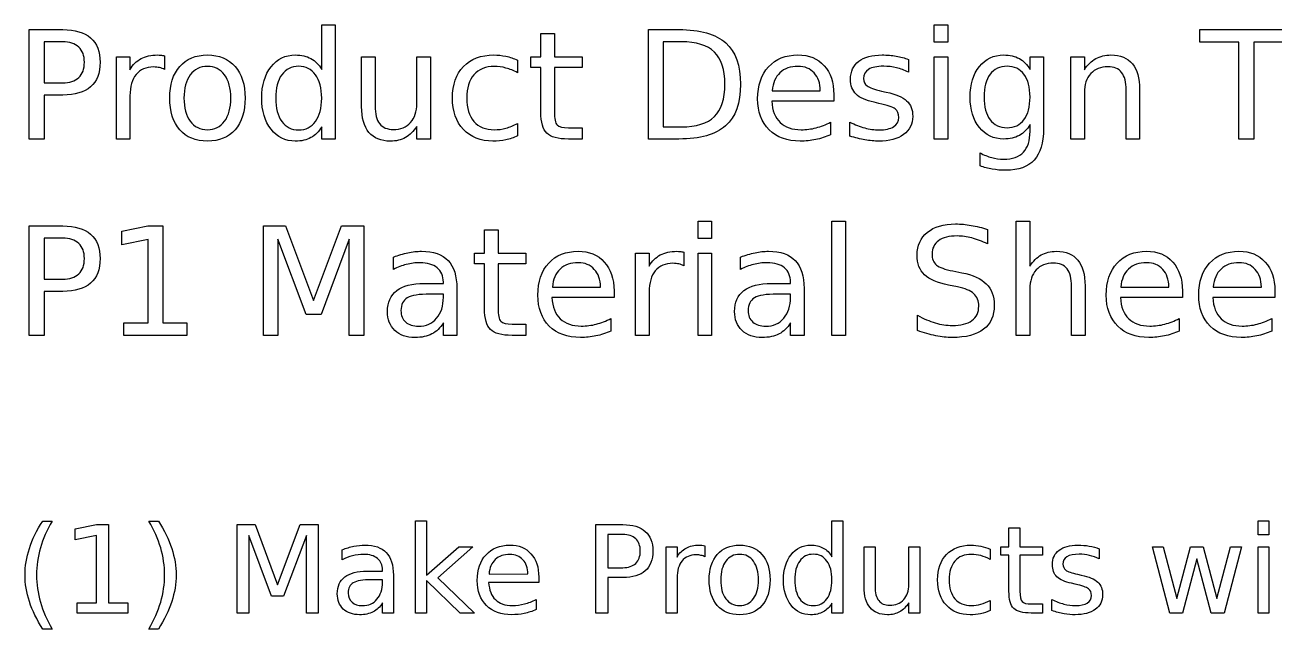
# Model space of a CAD drawing. Extents: x -140 to 352, y 0 to 216.
# Drawn here: x -139.9 to -78.8, y 186.1 to 215.6 of the extents above; entities that cross this region are included whole.
import ezdxf

# ---------------------------------------------------------------- set-up
doc = ezdxf.new("R2010")
doc.units = 0
doc.layers.add('Design_Template', color=7, linetype='CONTINUOUS')

msp = doc.modelspace()

# ---------------------------------------------------------------- linework, layer by layer
at = {"layer": 'Design_Template', "color": 7}
for points in [[(-125.380686, 213.431318), (-125.380686, 215.602555), (-124.721433, 215.602555), (-124.721433, 210.027563), (-125.380686, 210.027563), (-125.380686, 210.62949)], [(-139.658542, 215.376832), (-138.024739, 215.376832)], [(-138.024739, 212.177303), (-138.934797, 212.177303), (-138.934797, 210.027563), (-139.658542, 210.027563), (-139.658542, 215.376832)], [(-114.674985, 211.349653), (-114.674985, 213.528056), (-115.158675, 213.528056), (-115.158675, 214.040411), (-114.674985, 214.040411), (-114.674985, 215.179772), (-114.012147, 215.179772)], [(-114.012147, 215.179772), (-114.012147, 214.040411), (-112.654228, 214.040411), (-112.654228, 213.528056), (-114.012147, 213.528056), (-114.012147, 211.349653)], [(-109.418871, 215.376832), (-107.931966, 215.376832)], [(-107.931966, 210.027563), (-109.418871, 210.027563), (-109.418871, 215.376832)], [(-138.934797, 214.782071), (-138.934797, 212.772064), (-138.024739, 212.772064)], [(-138.024739, 214.782071), (-138.934797, 214.782071)], [(-108.695123, 214.782071), (-108.695123, 210.622324), (-107.820897, 210.622324)], [(-107.820897, 214.782071), (-108.695123, 214.782071)], [(-134.742805, 212.141475), (-134.742805, 210.027564), (-135.40564, 210.027564), (-135.40564, 214.040412), (-134.742805, 214.040412), (-134.742805, 213.416987)], [(-133.058842, 214.101322), (-133.055244, 213.424154)], [(-123.431589, 211.611205), (-123.431589, 214.040411), (-122.772336, 214.040411), (-122.772336, 211.636285)], [(-120.730084, 211.765269), (-120.730084, 214.040411), (-120.070831, 214.040411), (-120.070831, 210.027563), (-120.730084, 210.027563), (-120.730084, 210.643822)], [(-115.817929, 213.886346), (-115.817929, 213.270087)], [(-96.728241, 213.922175), (-96.728241, 213.29875)], [(-90.784207, 213.431318), (-90.784207, 214.040411), (-90.124954, 214.040411), (-90.124954, 210.525586)], [(-88.129279, 212.295539), (-88.129279, 210.027563), (-88.792117, 210.027563), (-88.792117, 214.040411), (-88.129279, 214.040411), (-88.129279, 213.416986)], [(-100.368467, 212.1988), (-100.368467, 211.876339), (-103.399601, 211.876339)], [(-103.378102, 212.388694), (-101.02772, 212.392278)], [(-98.032415, 212.374362), (-97.806693, 212.324202)], [(-85.431358, 212.449603), (-85.431358, 210.027563), (-86.090612, 210.027563), (-86.090612, 212.428106)], [(-98.164985, 211.772435), (-98.394291, 211.826179)], [(-115.817929, 210.790721), (-115.817929, 210.181628)], [(-100.522532, 210.855213), (-100.522532, 210.231788)], [(-99.580227, 210.174462), (-99.580227, 210.855213)], [(-90.784207, 210.407351), (-90.784207, 210.733394)], [(-113.331399, 210.57933), (-112.654228, 210.57933), (-112.654228, 210.027563), (-113.331399, 210.027563)], [(-93.227747, 208.712639), (-93.227747, 209.353978)], [(-139.658542, 205.781277), (-138.024739, 205.781277)], [(-138.024739, 202.581748), (-138.934797, 202.581748), (-138.934797, 200.432009), (-139.658542, 200.432009), (-139.658542, 205.781277)], [(-90.79496, 202.699984), (-90.79496, 200.432009), (-91.457798, 200.432009), (-91.457798, 206.007), (-90.79496, 206.007), (-90.79496, 203.821431)], [(-138.934797, 205.186516), (-138.934797, 203.17651), (-138.024739, 203.17651)], [(-138.024739, 205.186516), (-138.934797, 205.186516)], [(-117.426652, 201.754099), (-117.426652, 203.932501), (-117.910342, 203.932501), (-117.910342, 204.444856), (-117.426652, 204.444856), (-117.426652, 205.584218), (-116.763814, 205.584218)], [(-116.763814, 205.584218), (-116.763814, 204.444856), (-115.405895, 204.444856), (-115.405895, 203.932501), (-116.763814, 203.932501), (-116.763814, 201.754099)], [(-92.855129, 205.605715), (-92.855129, 204.899884)], [(-121.873028, 203.653035), (-121.873028, 204.262128)], [(-109.38304, 202.54592), (-109.38304, 200.43201), (-110.045877, 200.43201), (-110.045877, 204.444857), (-109.38304, 204.444857), (-109.38304, 203.821433)], [(-107.699076, 204.505767), (-107.695478, 203.8286)], [(-104.91875, 203.653035), (-104.91875, 204.262128)], [(-94.549838, 203.581377), (-94.112726, 203.491805)], [(-120.361047, 202.965118), (-119.436656, 202.965118), (-119.436656, 203.029611)], [(-118.777403, 202.721481), (-118.777403, 200.432009), (-119.436656, 200.432009), (-119.436656, 201.041102)], [(-114.11247, 202.793139), (-111.762088, 202.796723)], [(-103.406765, 202.965118), (-102.482378, 202.965118), (-102.482378, 203.029611)], [(-101.823125, 202.721481), (-101.823125, 200.432009), (-102.482378, 200.432009), (-102.482378, 201.041102)], [(-94.324117, 202.803888), (-94.764814, 202.889878)], [(-88.097039, 202.854049), (-88.097039, 200.432009), (-88.756292, 200.432009), (-88.756292, 202.832551)], [(-86.352165, 202.793139), (-84.001783, 202.796723)], [(-81.837713, 202.793139), (-79.487331, 202.796723)], [(-119.436656, 202.302282), (-119.436656, 202.449181), (-120.092329, 202.449181)], [(-111.102835, 202.603246), (-111.102835, 202.280785), (-114.133969, 202.280785)], [(-102.482378, 202.302282), (-102.482378, 202.449181), (-103.138048, 202.449181)], [(-83.342529, 202.603246), (-83.342529, 202.280785), (-86.373663, 202.280785)], [(-78.828078, 202.603246), (-78.828078, 202.280785), (-81.859208, 202.280785)], [(-116.083066, 200.983775), (-115.405895, 200.983775), (-115.405895, 200.432009), (-116.083066, 200.432009)], [(-111.2569, 201.259658), (-111.2569, 200.636234)], [(-96.276795, 200.66848), (-96.276795, 201.413723)], [(-83.496594, 201.259658), (-83.496594, 200.636234)], [(-78.982143, 201.259658), (-78.982143, 200.636234)], [(-139.004393, 191.359567), (-138.541372, 191.359567)], [(-133.815663, 191.359567), (-133.352642, 191.359567)], [(-111.992914, 191.18304), (-110.673303, 191.18304)], [(-110.673303, 188.598805), (-111.408348, 188.598805), (-111.408348, 186.862477), (-111.992914, 186.862477), (-111.992914, 191.18304)], [(-100.460799, 189.611663), (-100.460799, 191.365355), (-99.928324, 191.365355), (-99.928324, 186.862477), (-100.460799, 186.862477), (-100.460799, 187.348649)], [(-111.408348, 190.702656), (-111.408348, 189.079189), (-110.673303, 189.079189)], [(-110.673303, 190.702656), (-111.408348, 190.702656)], [(-91.813884, 187.930319), (-91.813884, 189.689798), (-92.204558, 189.689798), (-92.204558, 190.103623), (-91.813884, 190.103623), (-91.813884, 191.023877), (-91.278516, 191.023877)], [(-91.278516, 191.023877), (-91.278516, 190.103623), (-90.181733, 190.103623), (-90.181733, 189.689798), (-91.278516, 189.689798), (-91.278516, 187.930319)], [(-124.37872, 189.464075), (-124.37872, 189.956035)], [(-108.022506, 188.569866), (-108.022506, 186.862477), (-108.557875, 186.862477), (-108.557875, 190.103623), (-108.022506, 190.103623), (-108.022506, 189.600088)], [(-106.662386, 190.152819), (-106.659564, 189.605876)], [(-98.886529, 188.141572), (-98.886529, 190.103623), (-98.354053, 190.103623), (-98.354053, 188.161829)], [(-96.704542, 188.266009), (-96.704542, 190.103623), (-96.172069, 190.103623), (-96.172069, 186.862477), (-96.704542, 186.862477), (-96.704542, 187.360225)], [(-92.737033, 189.979186), (-92.737033, 189.481439)], [(-87.412294, 190.008125), (-87.412294, 189.50459)], [(-123.157502, 188.90845), (-122.410883, 188.90845), (-122.410883, 188.96054)], [(-121.878407, 188.711667), (-121.878407, 186.862477), (-122.410883, 186.862477), (-122.410883, 187.354436)], [(-117.207686, 188.769544), (-115.309301, 188.772437)], [(-88.465667, 188.757969), (-88.283351, 188.717454)], [(-122.410883, 188.373083), (-122.410883, 188.491732), (-122.940463, 188.491732)], [(-114.776825, 188.616168), (-114.776825, 188.355719), (-117.22505, 188.355719)], [(-88.572739, 188.271797), (-88.757947, 188.315205)], [(-114.901264, 187.530963), (-114.901264, 187.027428)], [(-92.737033, 187.478873), (-92.737033, 186.986914)], [(-89.715823, 186.981126), (-89.715823, 187.530963)], [(-90.728677, 187.308134), (-90.181733, 187.308134), (-90.181733, 186.862477), (-90.728677, 186.862477)], [(-138.541372, 186.081129), (-139.004393, 186.081129)], [(-133.352642, 186.081129), (-133.815663, 186.081129)]]:
    msp.add_lwpolyline(points, dxfattribs=at)
for points in [[(-95.459892, 215.602555), (-94.800639, 215.602555), (-94.800639, 214.767739), (-95.459892, 214.767739)], [(-82.486214, 215.376832), (-77.961014, 215.376832), (-77.961014, 214.767739), (-79.859949, 214.767739), (-79.859949, 210.027563), (-80.587278, 210.027563), (-80.587278, 214.767739), (-82.486214, 214.767739)], [(-95.459892, 214.040411), (-94.800639, 214.040411), (-94.800639, 210.027563), (-95.459892, 210.027563)], [(-135.040187, 201.041102), (-133.857827, 201.041102), (-133.857827, 205.122024), (-135.14409, 204.864055), (-135.14409, 205.523309), (-133.864996, 205.781277), (-133.141247, 205.781277), (-133.141247, 201.041102), (-131.958891, 201.041102), (-131.958891, 200.432009), (-135.040187, 200.432009)], [(-128.221927, 205.781277), (-127.143475, 205.781277), (-125.778391, 202.141052), (-124.406141, 205.781277), (-123.327686, 205.781277), (-123.327686, 200.432009), (-124.03352, 200.432009), (-124.03352, 205.12919), (-125.412934, 201.460301), (-126.140263, 201.460301), (-127.51968, 205.12919), (-127.51968, 200.432009), (-128.221927, 200.432009)], [(-106.996833, 206.007), (-106.33758, 206.007), (-106.33758, 205.172185), (-106.996833, 205.172185)], [(-100.461621, 206.007), (-99.802368, 206.007), (-99.802368, 200.432009), (-100.461621, 200.432009)], [(-106.996833, 204.444856), (-106.33758, 204.444856), (-106.33758, 200.432009), (-106.996833, 200.432009)], [(-137.328836, 187.354436), (-136.373856, 187.354436), (-136.373856, 190.650566), (-137.412758, 190.442207), (-137.412758, 190.974681), (-136.379641, 191.18304), (-135.795078, 191.18304), (-135.795078, 187.354436), (-134.840098, 187.354436), (-134.840098, 186.862477), (-137.328836, 186.862477)], [(-129.506677, 191.18304), (-128.635619, 191.18304), (-127.533051, 188.242858), (-126.424694, 191.18304), (-125.553636, 191.18304), (-125.553636, 186.862477), (-126.123732, 186.862477), (-126.123732, 190.656354), (-127.237875, 187.693021), (-127.825331, 187.693021), (-128.939477, 190.656354), (-128.939477, 186.862477), (-129.506677, 186.862477)], [(-120.798989, 191.365355), (-120.263624, 191.365355), (-120.263624, 188.705879), (-118.674882, 190.103623), (-117.994822, 190.103623), (-119.713784, 188.58723), (-117.922474, 186.862477), (-118.617005, 186.862477), (-120.263624, 188.44543), (-120.263624, 186.862477), (-120.798989, 186.862477)], [(-79.650904, 191.365355), (-79.118432, 191.365355), (-79.118432, 190.691081), (-79.650904, 190.691081)], [(-84.810695, 190.103623), (-84.278223, 190.103623), (-83.61263, 187.574372), (-82.94993, 190.103623), (-82.321957, 190.103623), (-81.656364, 187.574372), (-80.993668, 190.103623), (-80.461192, 190.103623), (-81.309101, 186.862477), (-81.937073, 186.862477), (-82.634497, 189.519059), (-83.334818, 186.862477), (-83.962787, 186.862477)], [(-79.650904, 190.103623), (-79.118432, 190.103623), (-79.118432, 186.862477), (-79.650904, 186.862477)]]:
    msp.add_lwpolyline(points, close=True, dxfattribs=at)
for points in [[(-138.024739, 215.376832), (-137.425204, 215.376827), (-136.972566, 215.240677), (-136.66682, 214.968382)], [(-136.66682, 214.968382), (-136.358697, 214.698465), (-136.204632, 214.301958), (-136.204628, 213.778859)], [(-107.931966, 215.376832), (-106.895318, 215.376827), (-106.134549, 215.160659), (-105.64966, 214.728327)], [(-137.243668, 214.520519), (-137.427593, 214.694882), (-137.68795, 214.782066), (-138.024739, 214.782071)], [(-136.967785, 213.778859), (-136.967789, 214.098927), (-137.059751, 214.346147), (-137.243668, 214.520519)], [(-106.201425, 214.280465), (-106.542999, 214.614864), (-107.082823, 214.782066), (-107.820897, 214.782071)], [(-105.64966, 214.728327), (-105.164777, 214.298375), (-104.922338, 213.624791), (-104.922331, 212.707572)], [(-137.243668, 213.033616), (-137.059751, 213.20798), (-136.967789, 213.456394), (-136.967785, 213.778859)], [(-136.204628, 213.778859), (-136.204632, 213.250975), (-136.358697, 212.852079), (-136.66682, 212.582171)], [(-134.742805, 213.416987), (-134.604266, 213.660621), (-134.42393, 213.84096), (-134.201785, 213.958005)], [(-134.201785, 213.958005), (-133.979648, 214.077431), (-133.709738, 214.137146), (-133.392051, 214.13715)], [(-133.392051, 214.13715), (-133.34667, 214.137146), (-133.296508, 214.133563), (-133.24157, 214.126401)], [(-133.24157, 214.126401), (-133.186636, 214.121621), (-133.125725, 214.11326), (-133.058842, 214.101322)], [(-132.313599, 213.578216), (-131.986362, 213.950834), (-131.534916, 214.137145), (-130.959264, 214.137149)], [(-130.959264, 214.137149), (-130.386, 214.137145), (-129.93575, 213.950834), (-129.608509, 213.578216)], [(-127.85289, 213.556719), (-127.547148, 213.943668), (-127.151836, 214.137145), (-126.66695, 214.137149)], [(-126.66695, 214.137149), (-126.370764, 214.137145), (-126.117572, 214.078624), (-125.907373, 213.961587)], [(-125.907373, 213.961587), (-125.694793, 213.84693), (-125.519229, 213.670174), (-125.380686, 213.431318)], [(-118.454943, 213.574634), (-118.094266, 213.94964), (-117.601019, 214.137145), (-116.975206, 214.137149)], [(-116.975206, 214.137149), (-116.772175, 214.137145), (-116.573924, 214.115647), (-116.380443, 214.072657)], [(-116.380443, 214.072657), (-116.18697, 214.032047), (-115.999465, 213.969943), (-115.817929, 213.886346)], [(-105.685488, 212.707572), (-105.685491, 213.424148), (-105.85747, 213.948446), (-106.201425, 214.280465)], [(-103.557246, 213.556719), (-103.201347, 213.943668), (-102.722433, 214.137145), (-102.120506, 214.137149)], [(-102.120506, 214.137149), (-101.580685, 214.137145), (-101.154318, 213.962777), (-100.841408, 213.614046)], [(-99.551564, 212.954792), (-99.551568, 213.332187), (-99.417805, 213.623596), (-99.150279, 213.829019)], [(-99.150279, 213.829019), (-98.882757, 214.034435), (-98.502971, 214.137145), (-98.01092, 214.137149)], [(-98.01092, 214.137149), (-97.767285, 214.137145), (-97.537979, 214.119231), (-97.323003, 214.083405)], [(-97.323003, 214.083405), (-97.108031, 214.047572), (-96.909777, 213.993829), (-96.728241, 213.922175)], [(-93.259991, 213.574634), (-92.959029, 213.94964), (-92.562521, 214.137145), (-92.07047, 214.137149)], [(-92.07047, 214.137149), (-91.774285, 214.137145), (-91.519901, 214.078624), (-91.307313, 213.961587)], [(-91.307313, 213.961587), (-91.094729, 213.844542), (-90.920362, 213.667785), (-90.784207, 213.431318)], [(-88.129279, 213.416986), (-87.971634, 213.658231), (-87.786517, 213.83857), (-87.573929, 213.958004)], [(-87.573929, 213.958004), (-87.358961, 214.07743), (-87.111738, 214.137145), (-86.832271, 214.137149)], [(-86.832271, 214.137149), (-86.371275, 214.137145), (-86.02254, 213.993829), (-85.786066, 213.707201)], [(-85.786066, 213.707201), (-85.549595, 213.422954), (-85.431362, 213.003755), (-85.431358, 212.449603)], [(-134.445424, 213.184099), (-134.643678, 212.942847), (-134.742805, 212.595307), (-134.742805, 212.141475)], [(-133.585529, 213.549555), (-133.95815, 213.549551), (-134.244782, 213.427733), (-134.445424, 213.184099)], [(-133.298897, 213.517307), (-133.38489, 213.538802), (-133.480433, 213.549551), (-133.585529, 213.549555)], [(-133.055258, 213.424152), (-133.129309, 213.467143), (-133.210522, 213.498195), (-133.298897, 213.517307)], [(-132.800873, 212.030404), (-132.800873, 212.689655), (-132.638447, 213.205592), (-132.313599, 213.578216)], [(-131.797661, 213.1626), (-132.00308, 212.887908), (-132.105792, 212.51051), (-132.105792, 212.030404)], [(-130.959264, 213.578216), (-131.312779, 213.578213), (-131.592242, 213.439674), (-131.797661, 213.1626)], [(-130.124447, 213.159017), (-130.329869, 213.43848), (-130.608141, 213.578213), (-130.959264, 213.578216)], [(-129.816317, 212.030404), (-129.81632, 212.505733), (-129.919031, 212.881937), (-130.124447, 213.159017)], [(-129.608509, 213.578216), (-129.281276, 213.205592), (-129.117658, 212.689655), (-129.117651, 212.030404)], [(-128.307917, 212.030404), (-128.307917, 212.660992), (-128.15624, 213.169763), (-127.85289, 213.556719)], [(-127.329784, 213.169766), (-127.528041, 212.895074), (-127.627168, 212.515287), (-127.627165, 212.030404)], [(-126.50572, 213.585382), (-126.854454, 213.585379), (-127.129145, 213.44684), (-127.329784, 213.169766)], [(-125.681652, 213.169766), (-125.882298, 213.44684), (-126.156985, 213.585379), (-126.50572, 213.585382)], [(-125.380686, 212.030404), (-125.38069, 212.515287), (-125.481013, 212.895074), (-125.681652, 213.169766)], [(-118.992378, 212.030404), (-118.992378, 212.684878), (-118.813234, 213.19962), (-118.454943, 213.574634)], [(-117.942589, 213.169766), (-118.17906, 212.899851), (-118.297297, 212.520064), (-118.297293, 212.030404)], [(-116.946542, 213.578216), (-117.374102, 213.578213), (-117.706119, 213.442063), (-117.942589, 213.169766)], [(-116.380443, 213.499393), (-116.566756, 213.551938), (-116.755457, 213.578213), (-116.946542, 213.578216)], [(-115.817929, 213.270087), (-116.004241, 213.372793), (-116.191746, 213.449229), (-116.380443, 213.499393)], [(-104.087517, 211.994575), (-104.087517, 212.651437), (-103.910761, 213.172151), (-103.557246, 213.556719)], [(-102.998316, 213.266504), (-103.218068, 213.058693), (-103.344662, 212.76609), (-103.378102, 212.388694)], [(-102.113338, 213.578216), (-102.481186, 213.578213), (-102.776175, 213.474309), (-102.998316, 213.266504)], [(-101.332266, 213.255756), (-101.528136, 213.470726), (-101.788493, 213.578213), (-102.113338, 213.578216)], [(-101.02772, 212.392277), (-101.032518, 212.752953), (-101.134016, 213.040778), (-101.332266, 213.255756)], [(-100.841408, 213.614046), (-100.526116, 213.267695), (-100.36847, 212.795947), (-100.368467, 212.1988)], [(-98.670173, 213.4349), (-98.832599, 213.334576), (-98.913809, 213.184094), (-98.913809, 212.983455)], [(-97.932095, 213.585382), (-98.259336, 213.585379), (-98.505359, 213.535218), (-98.670173, 213.4349)], [(-97.30867, 213.513724), (-97.509316, 213.561493), (-97.717123, 213.585379), (-97.932095, 213.585382)], [(-96.728241, 213.29875), (-96.914554, 213.394291), (-97.108031, 213.465949), (-97.30867, 213.513724)], [(-93.711437, 212.080565), (-93.711437, 212.701598), (-93.560956, 213.19962), (-93.259991, 213.574634)], [(-92.736889, 213.191263), (-92.932754, 212.928514), (-93.030689, 212.558282), (-93.030686, 212.080565)], [(-91.90924, 213.585382), (-92.262755, 213.585379), (-92.538638, 213.454006), (-92.736889, 213.191263)], [(-91.081588, 213.191263), (-91.277458, 213.454006), (-91.55334, 213.585379), (-91.90924, 213.585382)], [(-90.784207, 212.080565), (-90.784211, 212.558282), (-90.883338, 212.928514), (-91.081588, 213.191263)], [(-87.821153, 213.22351), (-88.026572, 212.996589), (-88.129283, 212.687266), (-88.129279, 212.295539)], [(-86.979171, 213.563885), (-87.335074, 213.563881), (-87.615734, 213.450423), (-87.821153, 213.22351)], [(-86.312749, 213.280836), (-86.460845, 213.469532), (-86.682986, 213.563881), (-86.979171, 213.563885)], [(-86.090612, 212.428106), (-86.090615, 212.80789), (-86.16466, 213.092133), (-86.312749, 213.280836)], [(-138.024739, 212.772064), (-137.68795, 212.772061), (-137.427593, 212.859245), (-137.243668, 213.033616)], [(-136.66682, 212.582171), (-136.972566, 212.312256), (-137.425204, 212.177301), (-138.024739, 212.177303)], [(-106.201425, 211.12393), (-105.85747, 211.458333), (-105.685491, 211.986213), (-105.685488, 212.707572)], [(-104.922331, 212.707572), (-104.922338, 211.785571), (-105.165973, 211.108403), (-105.653244, 210.676068)], [(-99.279265, 212.220298), (-99.460798, 212.39944), (-99.551568, 212.644271), (-99.551564, 212.954792)], [(-98.913809, 212.983455), (-98.913809, 212.830582), (-98.85529, 212.709958), (-98.738249, 212.621582)], [(-98.738249, 212.621582), (-98.621208, 212.53559), (-98.38593, 212.453184), (-98.032415, 212.374362)], [(-132.313599, 210.482591), (-132.638447, 210.857601), (-132.800873, 211.373538), (-132.800873, 212.030404)], [(-132.105792, 212.030404), (-132.105792, 211.550294), (-132.004276, 211.171701), (-131.801246, 210.894625)], [(-130.124447, 210.898208), (-129.919031, 211.175284), (-129.81632, 211.552682), (-129.816317, 212.030404)], [(-129.117651, 212.030404), (-129.117658, 211.373538), (-129.281276, 210.857601), (-129.608509, 210.482591)], [(-127.85289, 210.504089), (-128.15624, 210.891041), (-128.307917, 211.399812), (-128.307917, 212.030404)], [(-127.627165, 212.030404), (-127.627168, 211.545517), (-127.528041, 211.164535), (-127.329784, 210.887459)], [(-125.681652, 210.887459), (-125.481013, 211.164535), (-125.38069, 211.545517), (-125.380686, 212.030404)], [(-118.458527, 210.49334), (-118.814427, 210.873127), (-118.992378, 211.385481), (-118.992378, 212.030404)], [(-118.297293, 212.030404), (-118.297297, 211.540739), (-118.17906, 211.159758), (-117.942589, 210.887459)], [(-103.528583, 210.482591), (-103.901205, 210.855212), (-104.087517, 211.359206), (-104.087517, 211.994575)], [(-103.399601, 211.876339), (-103.37092, 211.422504), (-103.234786, 211.076157), (-102.991147, 210.837298)], [(-98.394291, 211.826179), (-98.80274, 211.912166), (-99.097733, 212.043539), (-99.279265, 212.220298)], [(-97.806693, 212.324202), (-97.338529, 212.223878), (-97.006516, 212.081757), (-96.810647, 211.897837)], [(-96.810647, 211.897837), (-96.612396, 211.716301), (-96.513269, 211.461916), (-96.513265, 211.134679)], [(-93.259991, 210.590078), (-93.560956, 210.965088), (-93.711437, 211.461916), (-93.711437, 212.080565)], [(-93.030686, 212.080565), (-93.030689, 211.605231), (-92.932754, 211.236193), (-92.736889, 210.973448)], [(-91.081588, 210.973448), (-90.883338, 211.236193), (-90.784211, 211.605231), (-90.784207, 212.080565)], [(-123.073301, 210.353607), (-123.31216, 210.640238), (-123.431593, 211.059437), (-123.431589, 211.611205)], [(-122.772336, 211.636285), (-122.772339, 211.256497), (-122.698291, 210.971059), (-122.550199, 210.779972)], [(-121.041799, 210.837298), (-120.833991, 211.064214), (-120.730088, 211.373538), (-120.730084, 211.765269)], [(-114.384769, 210.310612), (-114.578246, 210.5017), (-114.674985, 210.848046), (-114.674985, 211.349653)], [(-114.012147, 211.349653), (-114.012151, 211.022414), (-113.967962, 210.812217), (-113.879581, 210.719063)], [(-97.373161, 211.496552), (-97.492594, 211.592094), (-97.756535, 211.684055), (-98.164985, 211.772435)], [(-97.190437, 211.084518), (-97.190437, 211.263662), (-97.251347, 211.401007), (-97.373161, 211.496552)], [(-131.801246, 210.894625), (-131.595827, 210.619935), (-131.315167, 210.482591), (-130.959264, 210.482591)], [(-130.959264, 210.482591), (-130.608141, 210.482591), (-130.329869, 210.62113), (-130.124447, 210.898208)], [(-127.329784, 210.887459), (-127.129145, 210.61277), (-126.854454, 210.475425), (-126.50572, 210.475425)], [(-126.50572, 210.475425), (-126.156985, 210.475425), (-125.882298, 210.61277), (-125.681652, 210.887459)], [(-125.380686, 210.62949), (-125.519229, 210.39063), (-125.694793, 210.212679), (-125.907373, 210.095638)], [(-122.550199, 210.779972), (-122.402106, 210.591272), (-122.179965, 210.496923), (-121.883777, 210.496923)], [(-121.883777, 210.496923), (-121.52788, 210.496923), (-121.247217, 210.610381), (-121.041799, 210.837298)], [(-120.730084, 210.643822), (-120.890125, 210.400184), (-121.076434, 210.218651), (-121.289018, 210.099221)], [(-117.942589, 210.887459), (-117.706119, 210.617546), (-117.374102, 210.482591), (-116.946542, 210.482591)], [(-116.380443, 210.557832), (-116.191746, 210.610381), (-116.004241, 210.68801), (-115.817929, 210.790721)], [(-113.879581, 210.719063), (-113.788818, 210.625907), (-113.60609, 210.579329), (-113.331399, 210.57933)], [(-105.653244, 210.676068), (-106.140522, 210.243731), (-106.900095, 210.027563), (-107.931966, 210.027563)], [(-107.820897, 210.622324), (-107.082823, 210.622324), (-106.542999, 210.789526), (-106.201425, 211.12393)], [(-102.991147, 210.837298), (-102.745124, 210.600827), (-102.403554, 210.482591), (-101.966441, 210.482591)], [(-101.231947, 210.575747), (-100.993088, 210.63785), (-100.756618, 210.731005), (-100.522532, 210.855213)], [(-99.580227, 210.855213), (-99.336592, 210.728616), (-99.096537, 210.633073), (-98.860067, 210.568581)], [(-98.157817, 210.475425), (-97.847302, 210.475425), (-97.608443, 210.527974), (-97.441237, 210.633073)], [(-97.441237, 210.633073), (-97.274038, 210.740559), (-97.190437, 210.891041), (-97.190437, 211.084518)], [(-96.513265, 211.134679), (-96.513269, 210.762057), (-96.661362, 210.467065), (-96.957547, 210.249703)], [(-92.736889, 210.973448), (-92.538638, 210.710702), (-92.262755, 210.579329), (-91.90924, 210.57933)], [(-91.90924, 210.57933), (-91.55334, 210.579329), (-91.277458, 210.710702), (-91.081588, 210.973448)], [(-90.784207, 210.733394), (-90.920362, 210.496923), (-91.094729, 210.320166), (-91.307313, 210.203125)], [(-130.959264, 209.923659), (-131.534916, 209.923659), (-131.986362, 210.10997), (-132.313599, 210.482591)], [(-129.608509, 210.482591), (-129.93575, 210.10997), (-130.386, 209.923659), (-130.959264, 209.923659)], [(-126.66695, 209.923659), (-127.151836, 209.923659), (-127.547148, 210.117135), (-127.85289, 210.504089)], [(-125.907373, 210.095638), (-126.117572, 209.980985), (-126.370764, 209.923659), (-126.66695, 209.923659)], [(-122.023512, 209.923659), (-122.484511, 209.923659), (-122.834442, 210.066975), (-123.073301, 210.353607)], [(-121.289018, 210.099221), (-121.499217, 209.98218), (-121.744049, 209.923659), (-122.023512, 209.923659)], [(-117.018199, 209.923659), (-117.622518, 209.923659), (-118.102623, 210.113553), (-118.458527, 210.49334)], [(-116.946542, 210.482591), (-116.755457, 210.482591), (-116.566756, 210.50767), (-116.380443, 210.557832)], [(-115.817929, 210.181628), (-116.001853, 210.095638), (-116.192942, 210.031146), (-116.391193, 209.988151)], [(-113.331399, 210.027563), (-113.840172, 210.027563), (-114.191295, 210.121913), (-114.384769, 210.310612)], [(-102.005853, 209.923659), (-102.645997, 209.923659), (-103.153573, 210.10997), (-103.528583, 210.482591)], [(-101.966441, 210.482591), (-101.713252, 210.482591), (-101.468421, 210.513643), (-101.231947, 210.575747)], [(-100.522532, 210.231788), (-100.759006, 210.131467), (-101.001449, 210.055032), (-101.249861, 210.002483)], [(-98.845733, 209.988151), (-99.077431, 210.028758), (-99.322262, 210.090861), (-99.580227, 210.174462)], [(-98.860067, 210.568581), (-98.623596, 210.506477), (-98.389514, 210.475425), (-98.157817, 210.475425)], [(-96.957547, 210.249703), (-97.251347, 210.03234), (-97.656213, 209.923659), (-98.17215, 209.923659)], [(-92.07047, 210.027563), (-92.562521, 210.027563), (-92.959029, 210.215068), (-93.259991, 210.590078)], [(-91.307313, 210.203125), (-91.519901, 210.086084), (-91.774285, 210.027563), (-92.07047, 210.027563)], [(-91.106671, 209.386224), (-90.891699, 209.610753), (-90.784211, 209.951128), (-90.784207, 210.407351)], [(-90.124954, 210.525586), (-90.124961, 209.842447), (-90.276634, 209.33487), (-90.579984, 209.002854)], [(-116.391193, 209.988151), (-116.587062, 209.945157), (-116.796062, 209.923659), (-117.018199, 209.923659)], [(-101.249861, 210.002483), (-101.498277, 209.949934), (-101.750273, 209.923659), (-102.005853, 209.923659)], [(-98.17215, 209.923659), (-98.387126, 209.923659), (-98.611655, 209.945157), (-98.845733, 209.988151)], [(-93.227747, 209.353978), (-93.03427, 209.248881), (-92.843184, 209.171251), (-92.654483, 209.12109)], [(-92.654483, 209.12109), (-92.465786, 209.07093), (-92.273501, 209.04585), (-92.077635, 209.045849)], [(-92.077635, 209.045849), (-91.645303, 209.04585), (-91.321647, 209.159308), (-91.106671, 209.386224)], [(-90.579984, 209.002854), (-90.883338, 208.668451), (-91.347921, 208.50125), (-91.973732, 208.501248)], [(-92.629401, 208.554991), (-92.834823, 208.588435), (-93.03427, 208.640982), (-93.227747, 208.712639)], [(-91.973732, 208.501248), (-92.205429, 208.50125), (-92.423985, 208.519165), (-92.629401, 208.554991)], [(-138.024739, 205.781277), (-137.425204, 205.781272), (-136.972566, 205.645122), (-136.66682, 205.372827)], [(-95.80027, 205.469565), (-95.465868, 205.741861), (-95.006065, 205.878011), (-94.420856, 205.878016)], [(-94.420856, 205.878016), (-94.170055, 205.878011), (-93.914475, 205.855318), (-93.654114, 205.809941)], [(-93.654114, 205.809941), (-93.393761, 205.764552), (-93.127431, 205.696477), (-92.855129, 205.605715)], [(-137.243668, 204.924964), (-137.427593, 205.099328), (-137.68795, 205.186511), (-138.024739, 205.186516)], [(-136.66682, 205.372827), (-136.358697, 205.10291), (-136.204632, 204.706403), (-136.204628, 204.183305)], [(-96.298293, 204.351701), (-96.298293, 204.824639), (-96.132287, 205.19726), (-95.80027, 205.469565)], [(-94.338447, 205.29042), (-94.73257, 205.290415), (-95.037116, 205.21398), (-95.252088, 205.061115)], [(-93.632616, 205.193682), (-93.876259, 205.258169), (-94.111533, 205.290415), (-94.338447, 205.29042)], [(-92.855129, 204.899884), (-93.12982, 205.031253), (-93.388984, 205.129185), (-93.632616, 205.193682)], [(-136.967785, 204.183305), (-136.967789, 204.503373), (-137.059751, 204.750592), (-137.243668, 204.924964)], [(-121.170781, 204.469936), (-120.943864, 204.517704), (-120.722919, 204.54159), (-120.507943, 204.541594)], [(-120.507943, 204.541594), (-119.927518, 204.54159), (-119.493986, 204.391109), (-119.207351, 204.090149)], [(-114.291614, 203.961165), (-113.935715, 204.348114), (-113.456801, 204.54159), (-112.854874, 204.541594)], [(-112.854874, 204.541594), (-112.315053, 204.54159), (-111.888686, 204.367223), (-111.575776, 204.018491)], [(-108.842023, 204.36245), (-108.619886, 204.481876), (-108.349972, 204.541591), (-108.032289, 204.541596)], [(-108.032289, 204.541596), (-107.986908, 204.541591), (-107.936746, 204.538008), (-107.881805, 204.530846)], [(-107.881805, 204.530846), (-107.82687, 204.526066), (-107.765963, 204.517705), (-107.699076, 204.505767)], [(-104.2165, 204.469936), (-103.989586, 204.517704), (-103.768641, 204.54159), (-103.553666, 204.541594)], [(-103.553666, 204.541594), (-102.973237, 204.54159), (-102.539708, 204.391109), (-102.253073, 204.090149)], [(-95.252088, 205.061115), (-95.464676, 204.90824), (-95.570968, 204.690878), (-95.570964, 204.409027)], [(-90.23961, 204.362449), (-90.024638, 204.481875), (-89.777418, 204.54159), (-89.497951, 204.541594)], [(-89.497951, 204.541594), (-89.036955, 204.54159), (-88.68822, 204.398274), (-88.451743, 204.111647)], [(-86.531309, 203.961165), (-86.175409, 204.348114), (-85.696496, 204.54159), (-85.094568, 204.541594)], [(-85.094568, 204.541594), (-84.554748, 204.54159), (-84.128384, 204.367223), (-83.815474, 204.018491)], [(-82.016858, 203.961165), (-81.660958, 204.348114), (-81.182044, 204.54159), (-80.580114, 204.541594)], [(-80.580114, 204.541594), (-80.040293, 204.54159), (-79.613929, 204.367223), (-79.301019, 204.018491)], [(-137.243668, 203.438061), (-137.059751, 203.612426), (-136.967789, 203.86084), (-136.967785, 204.183305)], [(-136.204628, 204.183305), (-136.204632, 203.655421), (-136.358697, 203.256525), (-136.66682, 202.986616)], [(-121.873028, 204.262128), (-121.631781, 204.355279), (-121.397698, 204.424549), (-121.170781, 204.469936)], [(-120.576019, 203.982662), (-120.805328, 203.982658), (-121.028661, 203.955191), (-121.246022, 203.900255)], [(-119.737621, 203.731859), (-119.935879, 203.899058), (-120.215342, 203.982658), (-120.576019, 203.982662)], [(-119.207351, 204.090149), (-118.920722, 203.789182), (-118.777406, 203.33296), (-118.777403, 202.721481)], [(-114.821885, 202.399021), (-114.821885, 203.055883), (-114.64513, 203.576597), (-114.291614, 203.961165)], [(-112.847706, 203.982662), (-113.215554, 203.982658), (-113.510547, 203.878754), (-113.732684, 203.67095)], [(-112.066634, 203.660201), (-112.262504, 203.875172), (-112.522861, 203.982658), (-112.847706, 203.982662)], [(-111.575776, 204.018491), (-111.260488, 203.672141), (-111.102838, 203.200393), (-111.102835, 202.603246)], [(-109.38304, 203.821433), (-109.244504, 204.065066), (-109.064164, 204.245405), (-108.842023, 204.36245)], [(-108.225763, 203.954), (-108.598388, 203.953997), (-108.88502, 203.832178), (-109.085659, 203.588544)], [(-107.939131, 203.921753), (-108.025124, 203.943247), (-108.120667, 203.953997), (-108.225763, 203.954)], [(-107.695496, 203.828597), (-107.769544, 203.871589), (-107.850757, 203.902641), (-107.939131, 203.921753)], [(-104.91875, 204.262128), (-104.677503, 204.355279), (-104.443421, 204.424549), (-104.2165, 204.469936)], [(-103.621741, 203.982662), (-103.851047, 203.982658), (-104.07438, 203.955191), (-104.29174, 203.900255)], [(-102.78334, 203.731859), (-102.981598, 203.899058), (-103.261065, 203.982658), (-103.621741, 203.982662)], [(-102.253073, 204.090149), (-101.966444, 203.789182), (-101.823128, 203.33296), (-101.823125, 202.721481)], [(-95.936421, 203.395066), (-96.177671, 203.624369), (-96.298293, 203.943247), (-96.298293, 204.351701)], [(-95.570964, 204.409027), (-95.570968, 204.172552), (-95.500504, 203.993407), (-95.359573, 203.871592)], [(-90.79496, 203.821431), (-90.637314, 204.062676), (-90.452198, 204.243016), (-90.23961, 204.362449)], [(-89.644851, 203.968331), (-90.000755, 203.968327), (-90.281414, 203.854868), (-90.48683, 203.627955)], [(-88.97843, 203.685281), (-89.126526, 203.873977), (-89.348666, 203.968327), (-89.644851, 203.968331)], [(-88.451743, 204.111647), (-88.215276, 203.8274), (-88.097042, 203.408201), (-88.097039, 202.854049)], [(-87.06158, 202.399021), (-87.06158, 203.055883), (-86.884824, 203.576597), (-86.531309, 203.961165)], [(-85.087404, 203.982662), (-85.455248, 203.982658), (-85.750241, 203.878754), (-85.972378, 203.67095)], [(-84.306329, 203.660201), (-84.502198, 203.875172), (-84.762555, 203.982658), (-85.087404, 203.982662)], [(-83.815474, 204.018491), (-83.500182, 203.672141), (-83.342533, 203.200393), (-83.342529, 202.603246)], [(-82.547125, 202.399021), (-82.547128, 203.055883), (-82.370369, 203.576597), (-82.016858, 203.961165)], [(-80.572949, 203.982662), (-80.940794, 203.982658), (-81.235786, 203.878754), (-81.457923, 203.67095)], [(-79.791877, 203.660201), (-79.987743, 203.875172), (-80.248104, 203.982658), (-80.572949, 203.982662)], [(-79.301019, 204.018491), (-78.985727, 203.672141), (-78.828082, 203.200393), (-78.828078, 202.603246)], [(-138.024739, 203.17651), (-137.68795, 203.176507), (-137.427593, 203.263691), (-137.243668, 203.438061)], [(-121.246022, 203.900255), (-121.463386, 203.845314), (-121.672389, 203.762907), (-121.873028, 203.653035)], [(-119.436656, 203.029611), (-119.43666, 203.33296), (-119.536983, 203.567043), (-119.737621, 203.731859)], [(-113.732684, 203.67095), (-113.952436, 203.463139), (-114.079031, 203.170535), (-114.11247, 202.793139)], [(-111.762088, 202.796722), (-111.766886, 203.157398), (-111.868384, 203.445224), (-112.066634, 203.660201)], [(-109.085659, 203.588544), (-109.283916, 203.347293), (-109.383043, 202.999752), (-109.38304, 202.54592)], [(-104.29174, 203.900255), (-104.509104, 203.845314), (-104.718108, 203.762907), (-104.91875, 203.653035)], [(-102.482378, 203.029611), (-102.482382, 203.33296), (-102.582701, 203.567043), (-102.78334, 203.731859)], [(-94.764814, 202.889878), (-95.304638, 202.997362), (-95.695174, 203.165758), (-95.936421, 203.395066)], [(-95.359573, 203.871592), (-95.21626, 203.752159), (-94.94635, 203.655421), (-94.549838, 203.581377)], [(-94.112726, 203.491805), (-93.572905, 203.389092), (-93.175205, 203.207559), (-92.919621, 202.947204)], [(-90.48683, 203.627955), (-90.692252, 203.401035), (-90.794963, 203.091712), (-90.79496, 202.699984)], [(-88.756292, 202.832551), (-88.756296, 203.212336), (-88.83034, 203.496579), (-88.97843, 203.685281)], [(-85.972378, 203.67095), (-86.192131, 203.463139), (-86.318725, 203.170535), (-86.352165, 202.793139)], [(-84.001783, 202.796722), (-84.006581, 203.157398), (-84.108078, 203.445224), (-84.306329, 203.660201)], [(-81.457923, 203.67095), (-81.677676, 203.463139), (-81.804274, 203.170535), (-81.837713, 202.793139)], [(-79.487331, 202.796722), (-79.492129, 203.157398), (-79.593627, 203.445224), (-79.791877, 203.660201)], [(-136.66682, 202.986616), (-136.972566, 202.716702), (-137.425204, 202.581746), (-138.024739, 202.581748)], [(-121.715382, 202.62116), (-121.412032, 202.850464), (-120.960586, 202.965116), (-120.361047, 202.965118)], [(-104.761101, 202.62116), (-104.45775, 202.850464), (-104.006304, 202.965116), (-103.406765, 202.965118)], [(-93.532297, 202.470679), (-93.692334, 202.618769), (-93.956276, 202.729839), (-94.324117, 202.803888)], [(-92.919621, 202.947204), (-92.661655, 202.689233), (-92.532669, 202.342887), (-92.532666, 201.908163)], [(-122.166828, 201.600034), (-122.166828, 202.051478), (-122.016347, 202.391853), (-121.715382, 202.62116)], [(-121.199444, 202.266453), (-121.404863, 202.144633), (-121.507575, 201.936825), (-121.507575, 201.643029)], [(-120.092329, 202.449181), (-120.624988, 202.449179), (-120.994025, 202.38827), (-121.199444, 202.266453)], [(-119.769865, 201.266824), (-119.547732, 201.52718), (-119.43666, 201.872333), (-119.436656, 202.302282)], [(-114.262951, 200.887037), (-114.635573, 201.259658), (-114.821885, 201.763652), (-114.821885, 202.399021)], [(-114.133969, 202.280785), (-114.105288, 201.826949), (-113.969154, 201.480603), (-113.725519, 201.241744)], [(-105.212547, 201.600034), (-105.212547, 202.051478), (-105.062066, 202.391853), (-104.761101, 202.62116)], [(-104.245163, 202.266453), (-104.450586, 202.144633), (-104.553293, 201.936825), (-104.553293, 201.643029)], [(-103.138048, 202.449181), (-103.670707, 202.449179), (-104.039748, 202.38827), (-104.245163, 202.266453)], [(-102.815588, 201.266824), (-102.59345, 201.52718), (-102.482382, 201.872333), (-102.482378, 202.302282)], [(-93.288658, 201.85442), (-93.288661, 202.117164), (-93.369874, 202.322583), (-93.532297, 202.470679)], [(-86.502646, 200.887037), (-86.875271, 201.259658), (-87.06158, 201.763652), (-87.06158, 202.399021)], [(-86.373663, 202.280785), (-86.344982, 201.826949), (-86.208852, 201.480603), (-85.965213, 201.241744)], [(-81.988194, 200.887037), (-82.360816, 201.259658), (-82.547128, 201.763652), (-82.547125, 202.399021)], [(-81.859208, 202.280785), (-81.830563, 201.826949), (-81.694397, 201.480603), (-81.450759, 201.241744)], [(-121.804956, 200.672063), (-122.046203, 200.903757), (-122.166828, 201.21308), (-122.166828, 201.600034)], [(-121.507575, 201.643029), (-121.507575, 201.408945), (-121.431138, 201.222634), (-121.278269, 201.084096)], [(-117.136436, 200.715058), (-117.329913, 200.906145), (-117.426652, 201.252492), (-117.426652, 201.754099)], [(-116.763814, 201.754099), (-116.763818, 201.42686), (-116.719629, 201.216663), (-116.631247, 201.123508)], [(-104.850674, 200.672063), (-105.091925, 200.903757), (-105.212547, 201.21308), (-105.212547, 201.600034)], [(-104.553293, 201.643029), (-104.553293, 201.408945), (-104.47686, 201.222634), (-104.323988, 201.084096)], [(-93.625451, 201.159337), (-93.400926, 201.321761), (-93.288661, 201.553455), (-93.288658, 201.85442)], [(-92.532666, 201.908163), (-92.532669, 201.389836), (-92.70704, 200.996912), (-93.055772, 200.729389)], [(-121.278269, 201.084096), (-121.123011, 200.947946), (-120.912812, 200.879871), (-120.647679, 200.879871)], [(-120.647679, 200.879871), (-120.282226, 200.879871), (-119.989621, 201.008855), (-119.769865, 201.266824)], [(-119.436656, 201.041102), (-119.587141, 200.797464), (-119.774645, 200.617125), (-119.999171, 200.500084)], [(-116.631247, 201.123508), (-116.540481, 201.030352), (-116.357756, 200.983775), (-116.083066, 200.983775)], [(-112.740221, 200.328105), (-113.380365, 200.328105), (-113.887945, 200.514415), (-114.262951, 200.887037)], [(-113.725519, 201.241744), (-113.479492, 201.005272), (-113.137925, 200.887036), (-112.700809, 200.887037)], [(-112.700809, 200.887037), (-112.44762, 200.887036), (-112.202789, 200.918088), (-111.966315, 200.980192)], [(-111.966315, 200.980192), (-111.727456, 201.042295), (-111.490986, 201.135451), (-111.2569, 201.259658)], [(-104.323988, 201.084096), (-104.16873, 200.947946), (-103.958535, 200.879871), (-103.693397, 200.879871)], [(-103.693397, 200.879871), (-103.327944, 200.879871), (-103.03534, 201.008855), (-102.815588, 201.266824)], [(-102.482378, 201.041102), (-102.632863, 200.797464), (-102.820368, 200.617125), (-103.044893, 200.500084)], [(-96.276795, 201.413723), (-95.982998, 201.248909), (-95.695174, 201.124702), (-95.413318, 201.041102)], [(-95.413318, 201.041102), (-95.131463, 200.9575), (-94.854388, 200.9157), (-94.582086, 200.9157)], [(-94.582086, 200.9157), (-94.16886, 200.9157), (-93.849984, 200.996912), (-93.625451, 201.159337)], [(-84.979916, 200.328105), (-85.620063, 200.328105), (-86.127639, 200.514415), (-86.502646, 200.887037)], [(-85.965213, 201.241744), (-85.71919, 201.005272), (-85.37762, 200.887036), (-84.940503, 200.887037)], [(-84.940503, 200.887037), (-84.687315, 200.887036), (-84.442483, 200.918088), (-84.206009, 200.980192)], [(-84.206009, 200.980192), (-83.967151, 201.042295), (-83.73068, 201.135451), (-83.496594, 201.259658)], [(-80.465461, 200.328105), (-81.105608, 200.328105), (-81.613184, 200.514415), (-81.988194, 200.887037)], [(-81.450759, 201.241744), (-81.204735, 201.005272), (-80.863165, 200.887036), (-80.426048, 200.887037)], [(-80.426048, 200.887037), (-80.17286, 200.887036), (-79.928029, 200.918088), (-79.691555, 200.980192)], [(-79.691555, 200.980192), (-79.452699, 201.042295), (-79.216229, 201.135451), (-78.982143, 201.259658)], [(-120.823239, 200.328105), (-121.23408, 200.328105), (-121.561317, 200.442757), (-121.804956, 200.672063)], [(-119.999171, 200.500084), (-120.223703, 200.385431), (-120.498394, 200.328105), (-120.823239, 200.328105)], [(-116.083066, 200.432009), (-116.591838, 200.432009), (-116.942962, 200.526358), (-117.136436, 200.715058)], [(-111.984229, 200.406928), (-112.232645, 200.354379), (-112.484641, 200.328105), (-112.740221, 200.328105)], [(-111.2569, 200.636234), (-111.493374, 200.535913), (-111.735817, 200.459478), (-111.984229, 200.406928)], [(-103.868961, 200.328105), (-104.279799, 200.328105), (-104.607039, 200.442757), (-104.850674, 200.672063)], [(-103.044893, 200.500084), (-103.269422, 200.385431), (-103.544112, 200.328105), (-103.868961, 200.328105)], [(-95.39182, 200.414094), (-95.676064, 200.471421), (-95.971057, 200.556216), (-96.276795, 200.66848)], [(-94.582086, 200.328105), (-94.835278, 200.328105), (-95.105192, 200.356768), (-95.39182, 200.414094)], [(-93.055772, 200.729389), (-93.402122, 200.461866), (-93.910891, 200.328105), (-94.582086, 200.328105)], [(-84.223923, 200.406928), (-84.472339, 200.354379), (-84.724339, 200.328105), (-84.979916, 200.328105)], [(-83.496594, 200.636234), (-83.733068, 200.535913), (-83.975511, 200.459478), (-84.223923, 200.406928)], [(-79.709469, 200.406928), (-79.957888, 200.354379), (-80.209884, 200.328105), (-80.465461, 200.328105)], [(-78.982143, 200.636234), (-79.218617, 200.535913), (-79.46106, 200.459478), (-79.709469, 200.406928)], [(-139.655515, 190.022594), (-139.512753, 190.458602), (-139.29571, 190.904259), (-139.004393, 191.359567)], [(-138.541372, 191.359567), (-138.799891, 190.915835), (-138.991855, 190.47693), (-139.117253, 190.042852)], [(-133.242674, 190.042852), (-133.36808, 190.47693), (-133.559074, 190.915835), (-133.815663, 191.359567)], [(-133.352642, 191.359567), (-133.063255, 190.904259), (-132.847179, 190.458602), (-132.704413, 190.022594)], [(-110.673303, 191.18304), (-110.189063, 191.183036), (-109.823469, 191.073069), (-109.576524, 190.853138)], [(-110.042438, 190.491403), (-110.190993, 190.632235), (-110.40128, 190.702652), (-110.673303, 190.702656)], [(-109.819609, 189.89237), (-109.819613, 190.150886), (-109.893887, 190.350564), (-110.042438, 190.491403)], [(-109.576524, 190.853138), (-109.327654, 190.635129), (-109.203215, 190.314873), (-109.203211, 189.89237)], [(-139.869661, 188.723242), (-139.869661, 189.153463), (-139.79828, 189.58658), (-139.655515, 190.022594)], [(-139.117253, 190.042852), (-139.242655, 189.608767), (-139.305358, 189.168897), (-139.305355, 188.723242)], [(-133.051681, 188.723242), (-133.051681, 189.168897), (-133.115346, 189.608767), (-133.242674, 190.042852)], [(-132.704413, 190.022594), (-132.559721, 189.58658), (-132.487374, 189.153463), (-132.487374, 188.723242)], [(-124.37872, 189.956035), (-124.183867, 190.031273), (-123.994799, 190.087221), (-123.81152, 190.12388)], [(-123.81152, 190.12388), (-123.628242, 190.162462), (-123.449786, 190.181754), (-123.276152, 190.181758)], [(-123.276152, 190.181758), (-122.807345, 190.181754), (-122.457185, 190.060212), (-122.225675, 189.817129)], [(-117.352378, 189.712949), (-117.064921, 190.025485), (-116.678107, 190.181754), (-116.191933, 190.181758)], [(-116.191933, 190.181758), (-115.755924, 190.181754), (-115.411553, 190.040919), (-115.15882, 189.759251)], [(-110.042438, 189.290443), (-109.893887, 189.431276), (-109.819613, 189.631918), (-109.819609, 189.89237)], [(-109.203211, 189.89237), (-109.203215, 189.466002), (-109.327654, 189.143817), (-109.576524, 188.925814)], [(-108.022506, 189.600088), (-107.910612, 189.796869), (-107.764954, 189.942527), (-107.585531, 190.037064)], [(-107.585531, 190.037064), (-107.406112, 190.133523), (-107.188109, 190.181754), (-106.931516, 190.181758)], [(-106.931516, 190.181758), (-106.894863, 190.181754), (-106.854346, 190.178861), (-106.80997, 190.173076)], [(-106.80997, 190.173076), (-106.765602, 190.169214), (-106.716407, 190.162462), (-106.662386, 190.152819)], [(-106.060459, 189.730312), (-105.796151, 190.031273), (-105.431523, 190.181754), (-104.966569, 190.181758)], [(-104.966569, 190.181758), (-104.503552, 190.181754), (-104.139887, 190.031273), (-103.875579, 189.730312)], [(-102.457575, 189.712949), (-102.210634, 190.025485), (-101.891342, 190.181754), (-101.499702, 190.181758)], [(-101.499702, 190.181758), (-101.260476, 190.181754), (-101.055974, 190.134488), (-100.8862, 190.039958)], [(-100.8862, 190.039958), (-100.714496, 189.94735), (-100.572697, 189.804586), (-100.460799, 189.611663)], [(-94.866929, 189.727419), (-94.575612, 190.030308), (-94.17722, 190.181754), (-93.671757, 190.181758)], [(-93.671757, 190.181758), (-93.507772, 190.181754), (-93.347642, 190.164391), (-93.191372, 190.129668)], [(-93.191372, 190.129668), (-93.035106, 190.096867), (-92.883658, 190.046707), (-92.737033, 189.979186)], [(-89.69267, 189.226777), (-89.69267, 189.531597), (-89.584632, 189.766965), (-89.368556, 189.932884)], [(-89.368556, 189.932884), (-89.15248, 190.098797), (-88.845729, 190.181754), (-88.448303, 190.181758)], [(-88.448303, 190.181758), (-88.25152, 190.181754), (-88.066312, 190.167285), (-87.892678, 190.13835)], [(-87.892678, 190.13835), (-87.719048, 190.109408), (-87.558919, 190.065999), (-87.412294, 190.008125)], [(-123.872293, 189.663753), (-124.047853, 189.619378), (-124.216664, 189.552818), (-124.37872, 189.464075)], [(-123.331136, 189.730312), (-123.516348, 189.73031), (-123.69673, 189.708123), (-123.872293, 189.663753)], [(-122.653968, 189.527741), (-122.814098, 189.662786), (-123.039822, 189.73031), (-123.331136, 189.730312)], [(-122.410883, 188.96054), (-122.410883, 189.205553), (-122.491913, 189.39462), (-122.653968, 189.527741)], [(-122.225675, 189.817129), (-121.994168, 189.57404), (-121.878411, 189.205553), (-121.878407, 188.711667)], [(-117.780675, 188.451217), (-117.780675, 188.98176), (-117.637909, 189.402337), (-117.352378, 189.712949)], [(-116.900935, 189.478545), (-117.078425, 189.310697), (-117.180677, 189.074364), (-117.207686, 188.769544)], [(-116.186144, 189.730312), (-116.483253, 189.73031), (-116.721516, 189.646387), (-116.900935, 189.478545)], [(-115.555279, 189.469863), (-115.713482, 189.643493), (-115.923769, 189.73031), (-116.186144, 189.730312)], [(-115.309301, 188.772438), (-115.313146, 189.063753), (-115.395153, 189.296228), (-115.555279, 189.469863)], [(-115.15882, 189.759251), (-114.90416, 189.479507), (-114.776829, 189.09848), (-114.776825, 188.616168)], [(-110.673303, 189.079189), (-110.40128, 189.079187), (-110.190993, 189.149605), (-110.042438, 189.290443)], [(-107.782314, 189.411986), (-107.942443, 189.217129), (-108.02251, 188.936422), (-108.022506, 188.569866)], [(-107.087783, 189.707161), (-107.388748, 189.707158), (-107.620259, 189.608767), (-107.782314, 189.411986)], [(-106.856272, 189.681116), (-106.925731, 189.698477), (-107.002901, 189.707159), (-107.087783, 189.707161)], [(-106.659489, 189.605876), (-106.719299, 189.6406), (-106.784895, 189.66568), (-106.856272, 189.681116)], [(-106.454025, 188.480156), (-106.454025, 189.012628), (-106.322837, 189.429346), (-106.060459, 189.730312)], [(-105.64374, 189.394622), (-105.809655, 189.172756), (-105.892614, 188.867934), (-105.892611, 188.480156)], [(-104.966569, 189.730312), (-105.2521, 189.73031), (-105.477825, 189.618413), (-105.64374, 189.394622)], [(-104.292298, 189.391728), (-104.458213, 189.617448), (-104.682971, 189.73031), (-104.966569, 189.730312)], [(-104.043424, 188.480156), (-104.043424, 188.864076), (-104.126383, 189.167933), (-104.292298, 189.391728)], [(-103.875579, 189.730312), (-103.611274, 189.429346), (-103.47912, 189.012628), (-103.479117, 188.480156)], [(-102.825098, 188.480156), (-102.825098, 188.989477), (-102.702593, 189.400408), (-102.457575, 189.712949)], [(-102.03507, 189.40041), (-102.1952, 189.178544), (-102.275263, 188.871793), (-102.275263, 188.480156)], [(-101.369477, 189.7361), (-101.651149, 189.736097), (-101.873015, 189.624201), (-102.03507, 189.40041)], [(-100.703884, 189.40041), (-100.865944, 189.624201), (-101.087809, 189.736097), (-101.369477, 189.7361)], [(-100.460799, 188.480156), (-100.460799, 188.871793), (-100.541829, 189.178544), (-100.703884, 189.40041)], [(-95.301012, 188.480156), (-95.301012, 189.008769), (-95.156316, 189.424523), (-94.866929, 189.727419)], [(-94.453103, 189.40041), (-94.644101, 189.182402), (-94.739598, 188.875651), (-94.739598, 188.480156)], [(-93.648604, 189.730312), (-93.993942, 189.73031), (-94.262109, 189.620342), (-94.453103, 189.40041)], [(-93.191372, 189.666647), (-93.341857, 189.709088), (-93.494267, 189.73031), (-93.648604, 189.730312)], [(-92.737033, 189.481439), (-92.887518, 189.564394), (-93.038962, 189.62613), (-93.191372, 189.666647)], [(-88.980776, 189.614557), (-89.111967, 189.533526), (-89.177562, 189.411983), (-89.177562, 189.249928)], [(-88.384638, 189.7361), (-88.648946, 189.736097), (-88.847658, 189.695583), (-88.980776, 189.614557)], [(-87.881104, 189.678223), (-88.043163, 189.716805), (-88.211007, 189.736097), (-88.384638, 189.7361)], [(-87.412294, 189.50459), (-87.562778, 189.581757), (-87.719048, 189.639635), (-87.881104, 189.678223)], [(-139.655515, 187.418102), (-139.79828, 187.856042), (-139.869661, 188.291088), (-139.869661, 188.723242)], [(-139.305355, 188.723242), (-139.305358, 188.277583), (-139.242655, 187.835784), (-139.117253, 187.397845)], [(-133.242674, 187.397845), (-133.115346, 187.835784), (-133.051681, 188.277583), (-133.051681, 188.723242)], [(-132.487374, 188.723242), (-132.487374, 188.291088), (-132.559721, 187.856042), (-132.704413, 187.418102)], [(-124.251392, 188.630638), (-124.006377, 188.815844), (-123.641746, 188.908448), (-123.157502, 188.90845)], [(-109.576524, 188.925814), (-109.823469, 188.707806), (-110.189063, 188.598803), (-110.673303, 188.598805)], [(-89.472735, 188.633532), (-89.61936, 188.778224), (-89.69267, 188.975972), (-89.69267, 189.226777)], [(-89.177562, 189.249928), (-89.177562, 189.126454), (-89.130293, 189.029027), (-89.035759, 188.957646)], [(-89.035759, 188.957646), (-88.941229, 188.888191), (-88.751198, 188.821632), (-88.465667, 188.757969)], [(-88.283351, 188.717454), (-87.90522, 188.636424), (-87.637056, 188.521633), (-87.478852, 188.373083)], [(-124.616019, 187.805882), (-124.616019, 188.17051), (-124.494477, 188.445428), (-124.251392, 188.630638)], [(-123.834673, 188.344144), (-124.000588, 188.24575), (-124.083547, 188.077905), (-124.083544, 187.840609)], [(-122.940463, 188.491732), (-123.370689, 188.49173), (-123.668758, 188.442534), (-123.834673, 188.344144)], [(-122.680014, 187.536751), (-122.500595, 187.747039), (-122.410883, 188.025816), (-122.410883, 188.373083)], [(-117.329229, 187.23), (-117.630194, 187.530963), (-117.780675, 187.938035), (-117.780675, 188.451217)], [(-117.22505, 188.355719), (-117.201908, 187.98916), (-117.091933, 187.709418), (-116.895146, 187.516494)], [(-106.060459, 187.23), (-106.322837, 187.532892), (-106.454025, 187.94961), (-106.454025, 188.480156)], [(-105.892611, 188.480156), (-105.892614, 188.092375), (-105.810621, 187.786589), (-105.646633, 187.562796)], [(-104.292298, 187.56569), (-104.126383, 187.789482), (-104.043424, 188.094304), (-104.043424, 188.480156)], [(-103.479117, 188.480156), (-103.47912, 187.94961), (-103.611274, 187.532892), (-103.875579, 187.23)], [(-102.457575, 187.247363), (-102.702593, 187.559901), (-102.825098, 187.970832), (-102.825098, 188.480156)], [(-102.275263, 188.480156), (-102.275263, 188.088516), (-102.1952, 187.780801), (-102.03507, 187.557008)], [(-100.703884, 187.557008), (-100.541829, 187.780801), (-100.460799, 188.088516), (-100.460799, 188.480156)], [(-98.597138, 187.12582), (-98.790065, 187.35733), (-98.886529, 187.695914), (-98.886529, 188.141572)], [(-98.354053, 188.161829), (-98.354053, 187.855077), (-98.294246, 187.624531), (-98.174634, 187.470192)], [(-96.956308, 187.516494), (-96.788467, 187.699772), (-96.704545, 187.94961), (-96.704542, 188.266009)], [(-94.869822, 187.238681), (-95.157279, 187.545432), (-95.301012, 187.959257), (-95.301012, 188.480156)], [(-94.739598, 188.480156), (-94.739598, 188.084658), (-94.644101, 187.776942), (-94.453103, 187.557008)], [(-88.757947, 188.315205), (-89.087851, 188.384657), (-89.326113, 188.490765), (-89.472735, 188.633532)], [(-87.933191, 188.048968), (-88.029655, 188.126137), (-88.242838, 188.200413), (-88.572739, 188.271797)], [(-87.785603, 187.716172), (-87.785607, 187.860865), (-87.834802, 187.971797), (-87.933191, 188.048968)], [(-87.478852, 188.373083), (-87.318727, 188.226458), (-87.238664, 188.020993), (-87.23866, 187.756686)], [(-124.323736, 187.056367), (-124.518593, 187.243504), (-124.616019, 187.493342), (-124.616019, 187.805882)], [(-124.083544, 187.840609), (-124.083547, 187.651541), (-124.021811, 187.501059), (-123.898335, 187.389163)], [(-123.389013, 187.224212), (-123.09384, 187.224212), (-122.857507, 187.328391), (-122.680014, 187.536751)], [(-116.895146, 187.516494), (-116.696434, 187.325497), (-116.420551, 187.229999), (-116.067498, 187.23)], [(-115.474253, 187.305241), (-115.281329, 187.355401), (-115.090332, 187.430641), (-114.901264, 187.530963)], [(-105.646633, 187.562796), (-105.480718, 187.340931), (-105.25403, 187.229999), (-104.966569, 187.23)], [(-104.966569, 187.23), (-104.682971, 187.229999), (-104.458213, 187.341896), (-104.292298, 187.56569)], [(-102.03507, 187.557008), (-101.873015, 187.335144), (-101.651149, 187.224212), (-101.369477, 187.224212)], [(-101.369477, 187.224212), (-101.087809, 187.224212), (-100.865944, 187.335144), (-100.703884, 187.557008)], [(-98.174634, 187.470192), (-98.055021, 187.31778), (-97.875602, 187.241575), (-97.636372, 187.241575)], [(-97.636372, 187.241575), (-97.348915, 187.241575), (-97.122227, 187.333214), (-96.956308, 187.516494)], [(-94.453103, 187.557008), (-94.262109, 187.339002), (-93.993942, 187.229999), (-93.648604, 187.23)], [(-93.191372, 187.290771), (-93.038962, 187.333214), (-92.887518, 187.395915), (-92.737033, 187.478873)], [(-91.579478, 187.091094), (-91.735748, 187.245433), (-91.813884, 187.525175), (-91.813884, 187.930319)], [(-91.278516, 187.930319), (-91.278516, 187.66601), (-91.242825, 187.496236), (-91.171441, 187.420996)], [(-91.171441, 187.420996), (-91.09813, 187.345755), (-90.950542, 187.308134), (-90.728677, 187.308134)], [(-89.715823, 187.530963), (-89.51904, 187.428712), (-89.32515, 187.351542), (-89.134153, 187.299453)], [(-87.988175, 187.351543), (-87.853128, 187.438358), (-87.785607, 187.559901), (-87.785603, 187.716172)], [(-87.23866, 187.756686), (-87.238664, 187.455722), (-87.358276, 187.217459), (-87.597502, 187.041898)], [(-139.004393, 186.081129), (-139.29378, 186.534504), (-139.510823, 186.980161), (-139.655515, 187.418102)], [(-139.117253, 187.397845), (-138.989925, 186.961833), (-138.797965, 186.522929), (-138.541372, 186.081129)], [(-133.815663, 186.081129), (-133.559074, 186.522929), (-133.36808, 186.961833), (-133.242674, 187.397845)], [(-132.704413, 187.418102), (-132.847179, 186.980161), (-133.063255, 186.534504), (-133.352642, 186.081129)], [(-123.530815, 186.778554), (-123.862648, 186.778555), (-124.126953, 186.871158), (-124.323736, 187.056367)], [(-123.898335, 187.389163), (-123.772937, 187.279195), (-123.603163, 187.224212), (-123.389013, 187.224212)], [(-122.865222, 186.917461), (-123.046575, 186.824857), (-123.268437, 186.778555), (-123.530815, 186.778554)], [(-122.410883, 187.354436), (-122.532429, 187.157652), (-122.683873, 187.011994), (-122.865222, 186.917461)], [(-116.099329, 186.778554), (-116.616371, 186.778555), (-117.026337, 186.929036), (-117.329229, 187.23)], [(-115.48872, 186.84222), (-115.689366, 186.799776), (-115.892901, 186.778555), (-116.099329, 186.778554)], [(-116.067498, 187.23), (-115.863, 187.229999), (-115.66525, 187.255079), (-115.474253, 187.305241)], [(-114.901264, 187.027428), (-115.092261, 186.946399), (-115.288081, 186.884663), (-115.48872, 186.84222)], [(-104.966569, 186.778554), (-105.431523, 186.778555), (-105.796151, 186.929036), (-106.060459, 187.23)], [(-103.875579, 187.23), (-104.139887, 186.929036), (-104.503552, 186.778555), (-104.966569, 186.778554)], [(-101.499702, 186.778554), (-101.891342, 186.778555), (-102.210634, 186.934824), (-102.457575, 187.247363)], [(-100.8862, 186.917461), (-101.055974, 186.824857), (-101.260476, 186.778555), (-101.499702, 186.778554)], [(-100.460799, 187.348649), (-100.572697, 187.155723), (-100.714496, 187.011994), (-100.8862, 186.917461)], [(-97.749233, 186.778554), (-98.121579, 186.778555), (-98.404214, 186.894309), (-98.597138, 187.12582)], [(-97.155988, 186.920355), (-97.325762, 186.825821), (-97.523512, 186.778555), (-97.749233, 186.778554)], [(-96.704542, 187.360225), (-96.833803, 187.16344), (-96.984287, 187.016817), (-97.155988, 186.920355)], [(-93.706481, 186.778554), (-94.194584, 186.778555), (-94.582365, 186.93193), (-94.869822, 187.238681)], [(-93.200054, 186.830644), (-93.358254, 186.795917), (-93.527065, 186.778555), (-93.706481, 186.778554)], [(-93.648604, 187.23), (-93.494267, 187.229999), (-93.341857, 187.250256), (-93.191372, 187.290771)], [(-92.737033, 186.986914), (-92.885588, 186.917461), (-93.039928, 186.865371), (-93.200054, 186.830644)], [(-90.728677, 186.862477), (-91.13961, 186.862477), (-91.423211, 186.938682), (-91.579478, 187.091094)], [(-89.122578, 186.830644), (-89.309716, 186.863442), (-89.507462, 186.913602), (-89.715823, 186.981126)], [(-89.134153, 187.299453), (-88.943159, 187.249292), (-88.754091, 187.224212), (-88.566953, 187.224212)], [(-88.578528, 186.778554), (-88.752161, 186.778555), (-88.93351, 186.795918), (-89.122578, 186.830644)], [(-87.597502, 187.041898), (-87.834802, 186.866336), (-88.161809, 186.778555), (-88.578528, 186.778554)], [(-88.566953, 187.224212), (-88.316149, 187.224212), (-88.123226, 187.266655), (-87.988175, 187.351543)]]:
    msp.add_open_spline(points, degree=3, dxfattribs=at)

doc.saveas('drawing.dxf')
